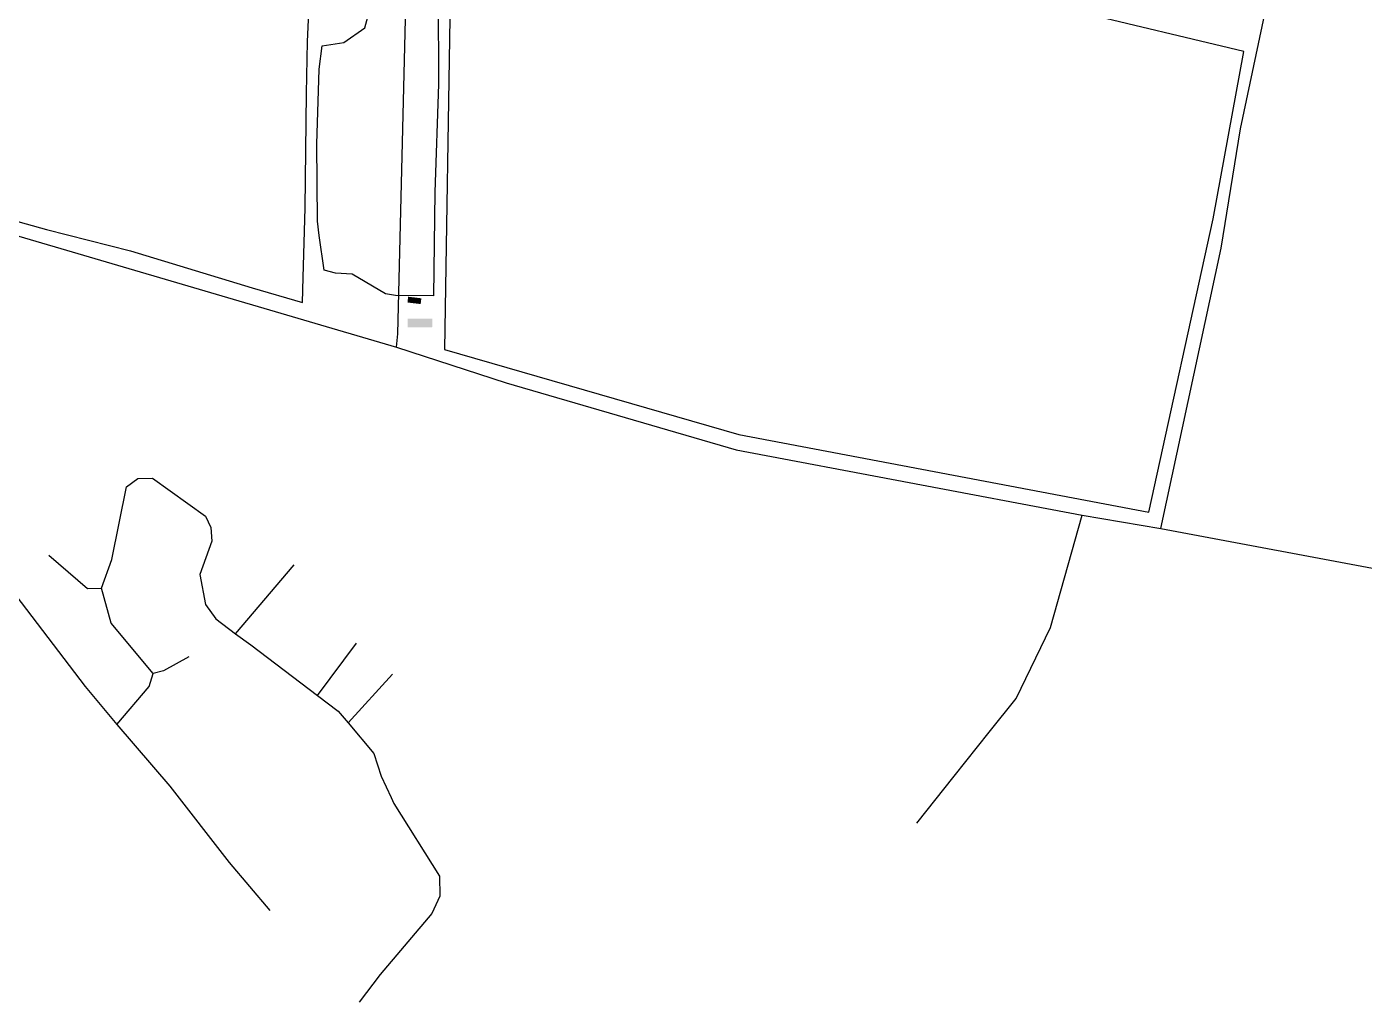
# Model space of a CAD drawing. Header units: metres. Extents: x 495416 to 499623, y 145710 to 148340.
# Drawn here: x 497187 to 498184, y 145710 to 146437 of the extents above; entities that cross this region are included whole.
import ezdxf

# ---------------------------------------------------------------- set-up
doc = ezdxf.new("R2010")
doc.units = ezdxf.units.M
doc.layers.add('Buildings', color=253, linetype='Continuous', lineweight=25, true_color=0xa0a0a4)
doc.layers.add('Fields', color=87, linetype='Continuous', lineweight=25, true_color=0x476d46)
doc.layers.add('Roads', color=56, linetype='Continuous', true_color=0x808000)

msp = doc.modelspace()

# ---------------------------------------------------------------- hatches: boundary and pattern name
at = {"layer": 'Buildings'}
for points in [[(497471.55, 146235.97), (497481.39, 146234.77), (497480.86, 146230.49), (497471.03, 146231.68)], [(497471.14, 146219.62), (497489.45, 146219.57), (497489.44, 146213.16), (497471.12, 146213.22)]]:
    msp.add_hatch(color=256, dxfattribs=at).paths.add_polyline_path(points, flags=0)

# ---------------------------------------------------------------- linework, layer by layer
at = {"layer": 'Fields'}
for p, q in [((497503.85, 146525.37), (497498.55, 146196.52)), ((497439.36, 146436.3), (497450.6, 146478.29)), ((497396.62, 146426.15), (497398.28, 146464.92)), ((497493.96, 146464.13), (497494.19, 146394.25)), ((498094.25, 146418.69), (497969.39, 146448.54)), ((497423.64, 146425.38), (497439.36, 146436.3)), ((497395.66, 146387.39), (497396.62, 146426.15)), ((497405.21, 146405.47), (497407.36, 146422.89)), ((497407.36, 146422.89), (497423.64, 146425.38)), ((498071.55, 146293.98), (498094.25, 146418.69)), ((497403.57, 146349.65), (497405.21, 146405.47)), ((497494.19, 146394.25), (497491.53, 146314)), ((497394.75, 146302.16), (497395.66, 146387.39)), ((497403.87, 146292.19), (497403.57, 146349.65)), ((497108.7, 146312.05), (497201.94, 146286.16)), ((497491.53, 146314), (497490.46, 146236.71)), ((497393.35, 146250.4), (497394.75, 146302.16)), ((497405.18, 146281.7), (497403.87, 146292.19)), ((498023.57, 146075.47), (498071.55, 146293.98)), ((497201.94, 146286.16), (497264.6, 146270.07)), ((497408.83, 146255.67), (497405.18, 146281.7)), ((497264.6, 146270.07), (497355.34, 146242.6)), ((497417.44, 146253.64), (497408.83, 146255.67)), ((497429.9, 146252.78), (497417.44, 146253.64)), ((497454.76, 146238.17), (497429.9, 146252.78)), ((497355.34, 146242.6), (497392.85, 146231.66)), ((497392.85, 146231.66), (497393.35, 146250.4)), ((497462.17, 146236.86), (497454.76, 146238.17)), ((497490.46, 146236.71), (497462.17, 146236.86)), ((497498.55, 146196.52), (497717.91, 146133.18)), ((497717.91, 146133.18), (498023.57, 146075.47))]:
    msp.add_line(p, q, dxfattribs=at)
at = {"layer": 'Roads'}
for points in [[(497462.81, 146198.32), (497463.86, 146208.31), (497471.42, 146514.41), (497471.47, 146516.59), (497471.54, 146549.26), (497473.7, 146679.63), (497477.84, 146939.02), (497477.82, 146944.52), (497479.95, 147056.27), (497492.02, 147083.09), (497498.91, 147086.52), (497503.6, 147087.24), (497508.82, 147088.04)], [(498032.5, 146063.32), (498077.54, 146272.27), (498091.84, 146361.19), (498110.81, 146450.36), (498157.3, 146596.26), (498163.3, 146613.47), (498168.98, 146626.89), (498192.3, 146674.69)], [(497024.9, 146328.38), (497070.1, 146313.99), (497094.91, 146306.43), (497462.81, 146198.32), (497544.64, 146171.86), (497715.93, 146121.94), (497973.79, 146073.18)], [(497061.8, 146153.44), (497074.16, 146140.41), (497079.27, 146135.47), (497104.11, 146111.46), (497230.78, 145945.58), (497254.37, 145917.3), (497293.92, 145871.35), (497338.19, 145814.44), (497368.34, 145778.66)], [(497254.37, 145917.3), (497278.54, 145945.39), (497281.4, 145955.16), (497250.25, 145992.8), (497243.07, 146018.76), (497250.58, 146040.15), (497261.72, 146094.38), (497270.12, 146100.6), (497281.07, 146100.81), (497320.56, 146072.43), (497324.37, 146064.01), (497325.17, 146053.7), (497316.39, 146029.06), (497320.45, 146006.54), (497328.22, 145995.91), (497342.8, 145984.7), (497354.33, 145976.62), (497403.99, 145938.76), (497419.35, 145927.03), (497426.95, 145918.32), (497446.06, 145895.58), (497451.51, 145878.81), (497458.81, 145862.8), (497460.85, 145858.33), (497494.91, 145804.26), (497495.19, 145789.19), (497489.27, 145776.24), (497450.65, 145730.8), (497435.15, 145710.21)], [(497850.68, 145843.64), (497878.47, 145878.71), (497904.44, 145911.48), (497924.62, 145936.47), (497950.18, 145989.52), (497973.79, 146073.18)], [(497973.79, 146073.18), (498032.5, 146063.32), (498206.07, 146030.74), (498374.19, 145999.23)], [(497203.81, 146043.42), (497232.64, 146018.62), (497243.07, 146018.76)], [(497342.8, 145984.7), (497386.6, 146036.21)], [(497403.99, 145938.76), (497432.94, 145977.85)], [(497308.03, 145967.61), (497289.33, 145957.24), (497281.4, 145955.16)], [(497426.95, 145918.32), (497459.87, 145954.8)]]:
    msp.add_lwpolyline(points, dxfattribs=at)

doc.saveas('drawing.dxf')
